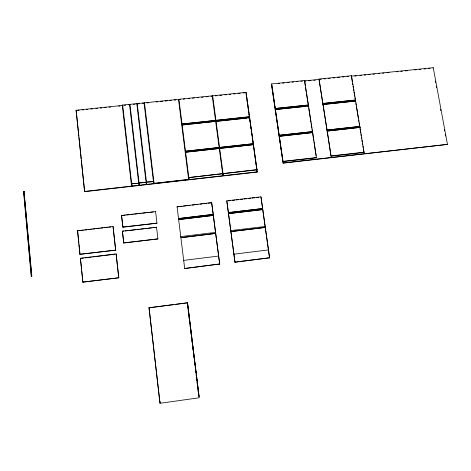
<?xml version="1.0" encoding="UTF-8"?>
<svg xmlns="http://www.w3.org/2000/svg" width="471" height="471" viewBox="0 0 471 471"><rect width="100%" height="100%" fill="white"/><g stroke="black" fill="none" stroke-linecap="round" stroke-linejoin="round"><path stroke-width="0.71" d="M219.721 263.995L184.685 268.505L219.721 263.995L215.706 233.428L180.888 237.69M188.659 179.622L178.509 99.322L178.515 99.664M180.387 99.475L178.921 99.622L178.915 99.281L189.071 179.575L188.794 177.396M187.476 304.272L187.54 302.753L149.013 307.722L159.999 403.3L199.251 397.76L187.54 302.753M216.083 121.277L190.826 124.073M219.674 264.149L211.662 202.583L177.067 206.846L178.503 206.675M213.21 214.399L178.527 218.568L213.21 214.399L211.662 202.583M213.345 215.412L178.65 219.586L213.345 215.412L215.559 232.468M212.25 95.837L222.918 175.736L222.624 173.569M212.656 95.796L223.325 175.689L223.036 173.522M215.706 233.428L181.612 237.602M246.039 92.693L246.109 92.345L122.266 105.127L131.55 186.104L131.968 186.057L131.721 183.878M226.792 200.817L234.976 262.241L269.63 257.778L260.963 196.831L226.792 200.817L234.976 262.241M257.095 169.595L188.818 177.579L257.007 169.86L246.109 92.345M307.08 106.187L308.517 106.034L308.417 104.962L304.613 80.541L271.702 83.915L271.496 84.633L283.124 163.166L447.45 144.391L433.261 67.7L351.337 76.102L352.29 81.866M230.796 230.566L265.138 226.492M312.709 132.557L279.409 136.29L312.709 132.557L316.441 157.826L283.053 161.582L271.702 83.915M131.904 185.81L122.678 105.086L122.754 105.422L76.072 110.243L84.627 191.685L257.195 172.098L246.139 93.423M304.613 80.541L305.261 85.981M260.963 196.831L269.524 257.937M319.008 79.069L331.048 156.184L364.03 152.474L351.531 75.737L319.008 79.069L322.976 104.503L332.42 103.502M283.124 163.166L271.596 84.274M308.517 106.034L275.447 109.531L305.638 106.334M322.976 104.503L355.652 101.047M312.662 132.657L308.564 105.922M351.331 76.102L351.531 75.737M327.204 131.073L360.121 127.382L327.204 131.073L323.035 104.391M331.048 156.184L327.257 130.967M432.973 68.071L433.261 67.7M159.999 403.3L149.06 307.834L173.74 304.649M160.328 402.222L160.317 401.81M175.194 304.46L187.535 302.871M183.702 260.381L218.679 256.059M233.975 254.169L268.511 249.901M235.041 262.088L269.63 257.778M82.814 282.123L118.798 277.784L82.814 282.123L80.394 258.261L116.119 253.91L118.798 277.784M81.253 258.332L83.438 258.067M84.892 257.89L91.445 257.089M92.905 256.913L95.089 256.648M96.543 256.471L103.096 255.671M104.556 255.494L114.747 254.252M31.216 276.03L31.845 276.118L23.98 191.285L23.55 191.332L31.216 276.03L31.845 276.118M123.685 242.848L157.926 238.909L123.755 243.03L122.383 231.137L156.549 227.275L152.922 227.705M215.577 232.403L180.758 236.601M79.905 254.299L115.689 250.142L79.905 254.299L77.515 230.719L113.046 226.516L115.689 250.142M77.515 230.719L79.093 230.743M80.541 230.572L83.438 230.225M84.886 230.054L87.058 229.801M88.507 229.624L91.403 229.283M92.852 229.112L95.024 228.859M96.473 228.682L99.369 228.341M100.818 228.17L102.99 227.911M104.438 227.74L107.335 227.399M108.783 227.228L110.956 226.969M122.837 227.022L156.967 223.183L122.913 227.222L121.542 215.394L155.595 211.626M122.383 231.137L123.908 231.161M125.357 230.984L127.535 230.725M128.983 230.555L135.513 229.777M136.961 229.607L139.139 229.348M140.588 229.171L143.49 228.829M144.944 228.653L147.117 228.4M148.565 228.223L151.468 227.882M179.946 206.51L182.106 206.257M183.543 206.086L186.428 205.75M187.864 205.586L190.025 205.332M192.186 205.079L194.346 204.826M195.783 204.661L197.944 204.408M200.104 204.155L202.265 203.902M203.708 203.737L206.586 203.401M208.029 203.231L211.626 202.813M228.194 200.876L230.372 200.622M232.55 200.369L234.729 200.116M236.183 199.945L238.361 199.692M240.54 199.433L242.718 199.18M244.166 199.009L246.345 198.756M248.529 198.503L250.707 198.25M252.156 198.079L254.334 197.826M256.512 197.573L258.691 197.314M122.342 215.518L125.233 215.182M126.681 215.011L129.572 214.676M131.015 214.505L133.187 214.252M134.629 214.081L137.52 213.746M138.969 213.575L141.135 213.322M142.583 213.151L145.474 212.815M146.917 212.645L149.089 212.392M150.532 212.221L153.422 211.885M139.11 183.042L139.363 185.215L138.945 185.268L129.543 104.374L129.613 104.715M144.067 102.878L153.652 183.343L189.077 179.321M222.966 175.483L223.372 175.436M84.503 191.444L257.284 171.838M283.171 161.312L316.6 157.555M331.219 155.907L364.248 152.192M24.18 191.526L23.55 191.332M283.248 162.895L447.45 144.391M253.38 143.755L185.497 151.215L253.404 143.661M200.128 150.608L185.621 152.204L253.545 144.638L201.582 150.449M279.303 135.218L312.561 131.592M327.104 130.002L359.956 126.416L327.051 130.102M279.268 135.318L312.508 131.692M189.383 124.226L182.165 124.992L249.712 117.697L248.229 117.956M216.801 121.306L246.763 118.115M275.341 108.46L308.417 104.962M322.882 103.437L355.564 99.982M275.305 108.571L308.37 105.074M322.829 103.549L355.493 100.099M333.868 103.349L354.928 101.124M249.577 116.726L182.041 124.014L249.548 116.832M124.126 105.28L125.675 105.121M128.595 104.821L130.055 104.668L129.955 104.332L139.304 184.968M133.446 104.321L135.159 104.144M137.962 103.856L139.54 103.691M142.454 103.39L144.114 103.22M146.834 102.937L148.86 102.731M156.095 101.983L157.773 101.807M160.434 101.536L162.601 101.312M165.068 101.053L167.258 100.829M169.837 100.564L171.285 100.411M174.176 100.117L176.007 99.923M183.225 99.181L184.762 99.022M188.241 98.663L189.866 98.492M192.545 98.215L194.246 98.045M197.161 97.738L198.621 97.591M201.541 97.291L203.301 97.108M206.168 96.814L208.105 96.614M211.02 96.308L212.48 96.161M215.4 95.86L216.978 95.695M219.774 95.407L221.965 95.177M224.885 94.877L226.421 94.718M229.259 94.43L230.784 94.271M233.634 93.976L235.141 93.817M238.014 93.523L240.228 93.293M243.118 92.993L244.579 92.846M77.668 110.426L79.134 110.279M82.06 109.973L83.52 109.825M86.452 109.519L87.912 109.372M90.838 109.066L92.304 108.919M95.96 108.536L97.426 108.389M100.352 108.083L101.818 107.936M104.745 107.629L106.205 107.482M109.131 107.176L110.597 107.029M118.645 106.193L120.111 106.046M278.173 83.603L279.644 83.449M282.559 83.149L284.037 83.002M287.669 82.625L289.153 82.472M292.055 82.178L293.545 82.025M296.436 81.73L297.931 81.577M300.822 81.277L302.323 81.124M304.519 80.9L321.34 79.175M323.901 78.91L325.732 78.722M328.658 78.427L330.118 78.274M333.044 77.974L334.728 77.803M337.619 77.509L339.632 77.297M342.558 77.003L344.113 76.838M346.944 76.549L348.446 76.396M304.378 81.259L305.838 81.112M308.758 80.812L310.954 80.582M313.874 80.282L315.334 80.135M354.793 76.09L356.253 75.937M359.909 75.566L361.369 75.413M364.289 75.113L365.755 74.966M368.675 74.665L370.135 74.512M373.061 74.212L374.522 74.065M378.172 73.688L379.638 73.541M382.558 73.24L384.018 73.093M386.944 72.793L389.134 72.563M396.441 71.816L397.901 71.669M400.827 71.368L402.287 71.215M405.207 70.915L407.403 70.691M414.71 69.944L416.17 69.79M419.09 69.496L420.556 69.343M424.206 68.966L425.666 68.819M428.592 68.519L430.052 68.372M156.325 370.783L156.749 371.03M199.062 396.541L187.67 304.125M80.394 258.261L81.695 269.977M149.013 307.722L149.648 309.159M76.072 110.243L76.508 113.499M121.542 215.394L122.913 227.222M122.266 105.127L122.342 105.469M435.381 81.077L435.646 82.525M436.317 86.14L436.582 87.582M440.591 109.266L440.862 110.709M444.336 129.501L444.6 130.944M445.272 134.559L445.537 136.001M136.867 103.967L136.814 103.626L146.275 184.179L146.74 184.379L137.22 103.585L137.279 103.926M352.532 83.302L352.767 84.745M353.009 86.187L353.25 87.63M353.486 89.066L353.727 90.509M353.968 91.951L354.21 93.393M354.445 94.836L354.687 96.272M354.928 97.715L355.163 99.157M355.405 100.6L355.646 102.036M355.882 103.479L356.123 104.921M356.364 106.364L358.402 118.61M358.637 120.052L358.878 121.489M359.12 122.931L359.361 124.373M359.597 125.816L359.838 127.252M360.079 128.695L360.315 130.137M360.556 131.58L360.798 133.016M361.033 134.459L361.275 135.901M361.516 137.344L361.757 138.786M361.993 140.223L362.234 141.665M362.476 143.107L362.711 144.55M362.953 145.986L363.194 147.429M363.429 148.871L364.03 152.474M305.491 87.435L306.168 91.792M306.391 93.24L308.087 104.126M308.311 105.575L308.54 107.029M308.764 108.483L310.907 122.266M311.137 123.72L311.36 125.174M311.59 126.622L311.814 128.077M312.038 129.525L313.733 140.411M313.957 141.865L314.186 143.314M314.41 144.768L316.106 155.648M153.652 183.343L153.428 181.4M154.105 183.543L144.473 102.837M246.068 93.77L246.374 95.943M246.58 97.397L246.786 98.845M246.992 100.294L247.304 102.472M247.51 103.92L247.817 106.099M248.023 107.547L248.229 109.001M248.435 110.45L248.747 112.628M248.953 114.076L249.159 115.525M249.365 116.979L249.671 119.151M249.877 120.605L250.083 122.054M250.289 123.502L250.601 125.68M250.808 127.129L251.014 128.583M251.32 130.755L251.526 132.21M251.738 133.658L251.944 135.106M252.25 137.285L252.456 138.733M252.662 140.187L252.974 142.36M253.18 143.814L253.386 145.262M253.592 146.711L253.898 148.889M254.105 150.337L254.311 151.792M254.623 153.964L254.829 155.418M255.035 156.867L255.341 159.039M255.547 160.493L255.753 161.942M255.959 163.396L256.271 165.568M256.477 167.022L257.195 172.098M177.055 206.622L184.685 268.505M187.723 305.591L189.366 319.468M189.607 320.857L189.813 323.106M190.054 324.49L191.308 334.663M191.491 336.117L191.756 338.302M191.938 339.756L193.181 350.459M193.369 351.384L195.071 365.196M195.253 366.65L195.483 369.111L195.194 366.921M195.7 370.283L195.93 372.749L195.73 371.289M196.148 373.915L196.472 377.118M196.684 378.278L196.919 380.762M197.137 381.91L198.356 392.414L198.067 390.218M198.568 393.544L198.803 396.058M187.658 305.761L187.923 307.946M188.194 310.13L188.465 312.314M188.641 313.768L188.912 315.953M189.089 317.413L189.36 319.597M189.542 321.051L189.807 323.236M190.078 325.42L190.26 326.874M190.525 329.058L190.708 330.518M190.979 332.703L191.244 334.887M191.426 336.341L191.691 338.525M191.962 340.71L192.233 342.894M192.409 344.348L192.68 346.532M192.863 347.992L193.128 350.177M193.31 351.631L193.581 353.815M193.846 355.999L194.028 357.454M194.293 359.638L194.564 361.822M194.747 363.282L195.012 365.467M196.183 374.928L196.448 377.112M196.631 378.572L196.902 380.756M197.078 382.211L197.349 384.395M197.614 386.579L197.796 388.033M198.515 393.862L198.786 396.04M155.56 211.414L156.967 223.183M156.513 227.075L157.926 238.909M122.46 231.332L123.755 243.03M116.119 253.91L118.716 277.643M113.046 226.516L115.607 249.971M76.661 114.965L78.863 136.154M79.01 137.614L81.212 158.804M81.365 160.264L84.55 190.949M81.842 271.42L82.649 279.368M82.796 280.81L82.943 282.253M77.644 230.914L78.875 243.042M79.022 244.473L80.035 254.464M23.98 191.285L31.651 275.977M23.944 193.764L26.193 218.562M26.323 220.016L26.653 223.666M26.788 225.12L30.415 265.232M30.55 266.692L30.88 270.336M31.009 271.796L31.41 276.171M228.376 212.604L262.635 208.559L228.376 212.604M228.517 213.616L262.777 209.566L228.517 213.616M230.931 231.591L265.32 227.44L230.931 231.591M138.709 183.248L131.674 183.79L138.709 183.248M146.087 182.412L139.069 182.954L146.087 182.412M153.446 181.582L146.457 182.118L153.446 181.582"/></g></svg>
